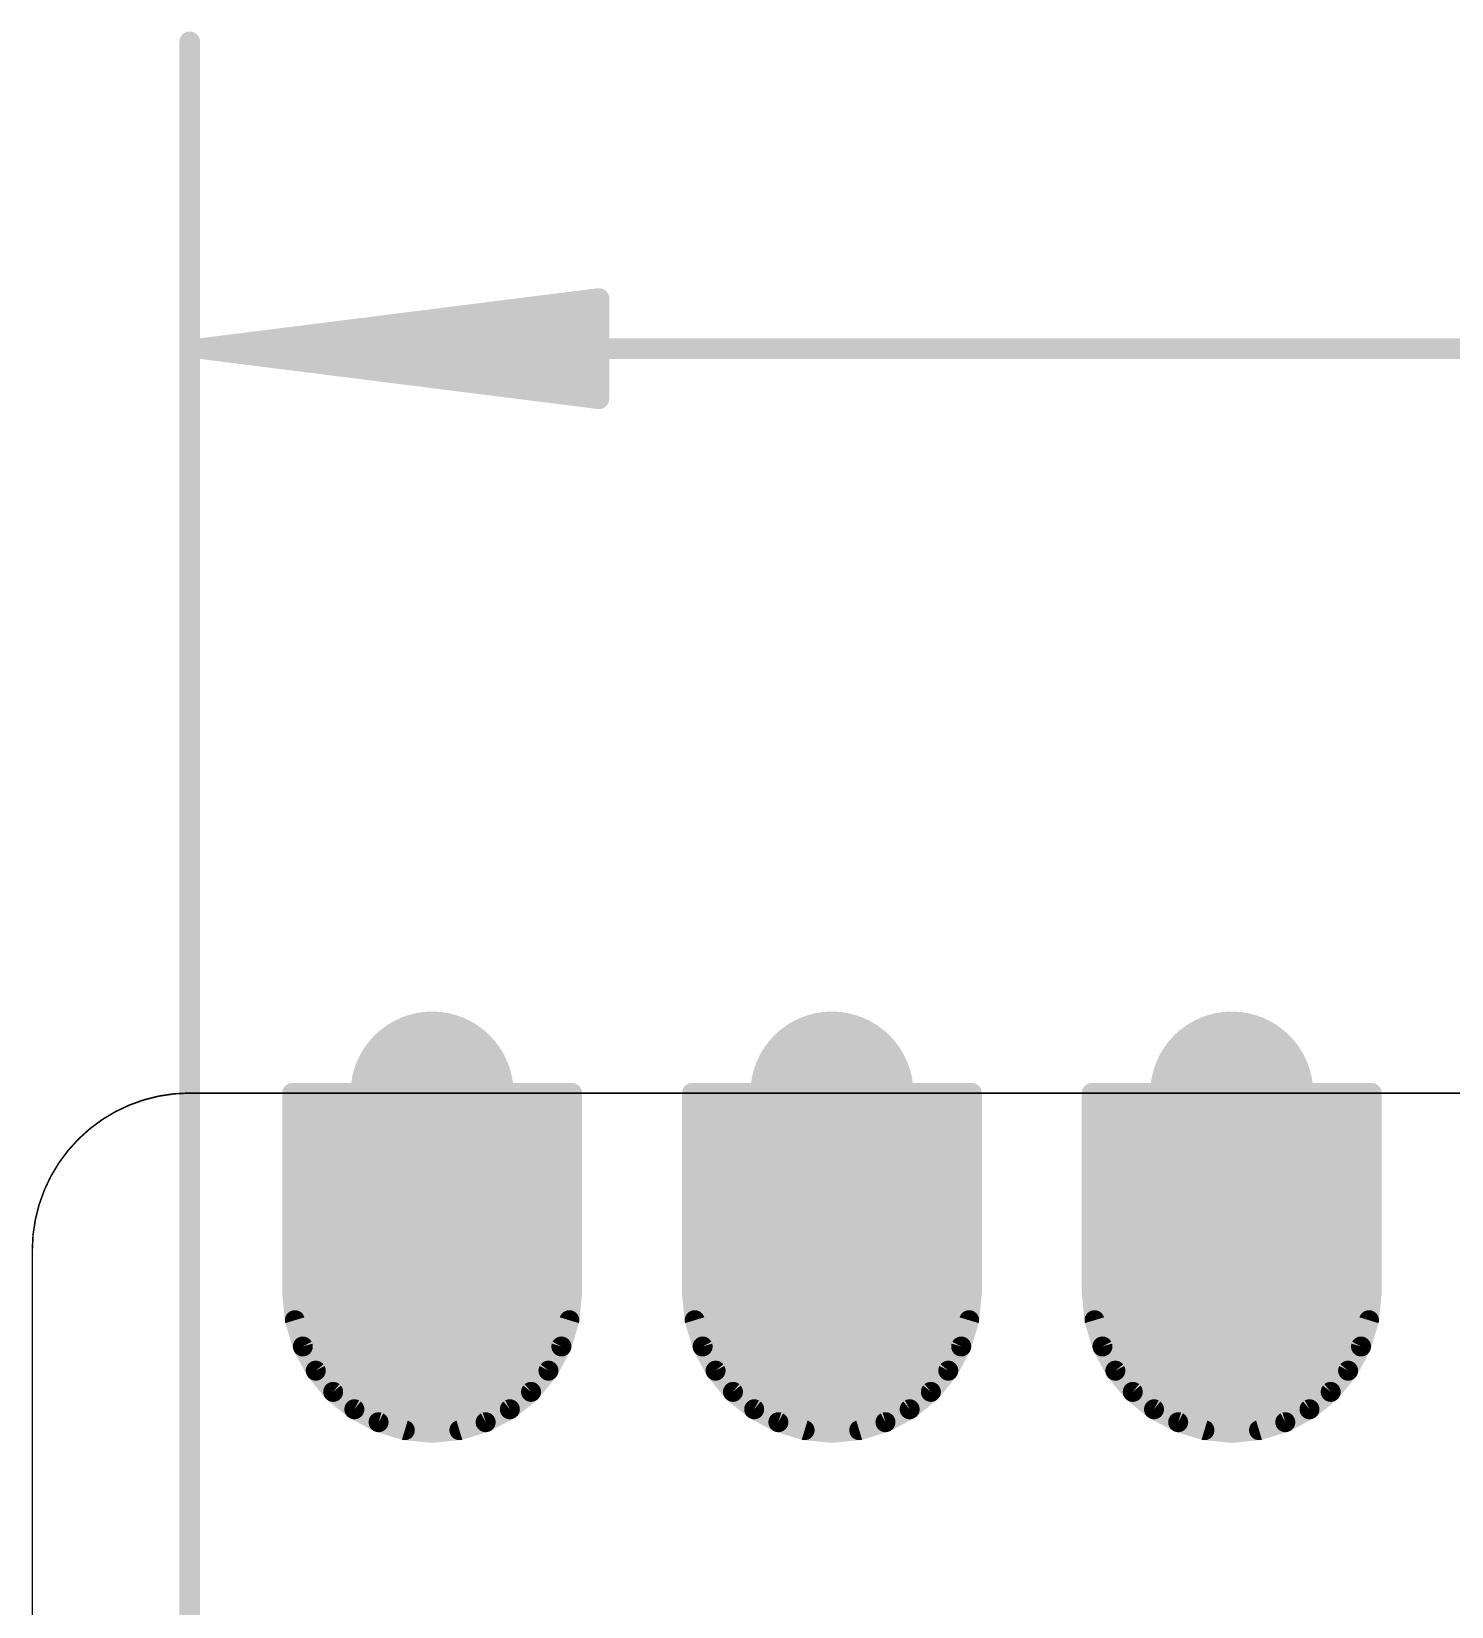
# Model space of a CAD drawing. Extents: x -6.2 to 35, y -0.5 to 29.9.
# Drawn here: x -0.01 to 9.02, y 19.6 to 29.61 of the extents above; entities that cross this region are included whole.
import ezdxf

# ---------------------------------------------------------------- set-up
doc = ezdxf.new("R2010")
doc.units = 0
for name, color, linetype in [('1', 22, 'CONTINUOUS'), ('16', 132, 'CONTINUOUS'), ('17', 110, 'CONTINUOUS'), ('20', 31, 'CONTINUOUS'), ('29', 253, 'CONTINUOUS')]:
    doc.layers.add(name, color=color, linetype=linetype)

# ---------------------------------------------------------------- blocks, each defined once
blk = doc.blocks.new('ROUNDP')
at = {"const_width": 0.5}
blk.add_lwpolyline([(0, -0.25, 1), (0, 0.25, 1), (0, -0.25)], format="xyb", dxfattribs=at)

msp = doc.modelspace()

# ---------------------------------------------------------------- linework, layer by layer
at = {"layer": '1', "const_width": 0.254}
for points in [[(1.778, 22.733), (1.778, 21.59)], [(3.302, 22.733), (1.778, 22.733)], [(3.302, 21.59), (3.302, 22.733)], [(4.318, 22.733), (4.318, 21.59)], [(5.842, 22.733), (4.318, 22.733)], [(5.842, 21.59), (5.842, 22.733)], [(6.858, 22.733), (6.858, 21.59)], [(8.382, 22.733), (6.858, 22.733)], [(8.382, 21.59), (8.382, 22.733)], [(1.778, 22.606), (3.302, 22.606)], [(4.318, 22.606), (5.842, 22.606)], [(6.858, 22.606), (8.382, 22.606)], [(1.778, 22.352), (3.302, 22.352)], [(4.318, 22.352), (5.842, 22.352)], [(6.858, 22.352), (8.382, 22.352)], [(1.778, 22.098), (3.302, 22.098)], [(4.318, 22.098), (5.842, 22.098)], [(6.858, 22.098), (8.382, 22.098)], [(1.778, 21.844), (3.302, 21.844)], [(4.318, 21.844), (5.842, 21.844)], [(6.858, 21.844), (8.382, 21.844)], [(1.778, 21.59), (1.7926, 21.4413)], [(1.778, 21.59), (3.302, 21.59)], [(3.2874, 21.4413), (3.302, 21.59)], [(4.318, 21.59), (4.3326, 21.4413)], [(4.318, 21.59), (5.842, 21.59)], [(5.8274, 21.4413), (5.842, 21.59)], [(6.858, 21.59), (6.8726, 21.4413)], [(6.858, 21.59), (8.382, 21.59)], [(8.3674, 21.4413), (8.382, 21.59)], [(1.7926, 21.4413), (1.836, 21.2984)], [(3.244, 21.2984), (3.2874, 21.4413)], [(4.3326, 21.4413), (4.376, 21.2984)], [(5.784, 21.2984), (5.8274, 21.4413)], [(6.8726, 21.4413), (6.916, 21.2984)], [(8.324, 21.2984), (8.3674, 21.4413)], [(1.8246, 21.336), (3.2554, 21.336)], [(1.836, 21.2984), (1.9064, 21.1667)], [(3.1736, 21.1667), (3.244, 21.2984)], [(4.3646, 21.336), (5.7954, 21.336)], [(4.376, 21.2984), (4.4464, 21.1667)], [(5.7136, 21.1667), (5.784, 21.2984)], [(6.9046, 21.336), (8.3354, 21.336)], [(6.916, 21.2984), (6.9864, 21.1667)], [(8.2536, 21.1667), (8.324, 21.2984)], [(1.9064, 21.1667), (2.0012, 21.0512)], [(3.0788, 21.0512), (3.1736, 21.1667)], [(4.4464, 21.1667), (4.5412, 21.0512)], [(5.6188, 21.0512), (5.7136, 21.1667)], [(6.9864, 21.1667), (7.0812, 21.0512)], [(8.1588, 21.0512), (8.2536, 21.1667)], [(1.9759, 21.082), (3.1041, 21.082)], [(2.0012, 21.0512), (2.1167, 20.9564)], [(2.9633, 20.9564), (3.0788, 21.0512)], [(4.5159, 21.082), (5.6441, 21.082)], [(4.5412, 21.0512), (4.6567, 20.9564)], [(5.5033, 20.9564), (5.6188, 21.0512)], [(7.0559, 21.082), (8.1841, 21.082)], [(7.0812, 21.0512), (7.1967, 20.9564)], [(8.0433, 20.9564), (8.1588, 21.0512)], [(2.1167, 20.9564), (2.2484, 20.886)], [(2.8316, 20.886), (2.9633, 20.9564)], [(4.6567, 20.9564), (4.7884, 20.886)], [(5.3716, 20.886), (5.5033, 20.9564)], [(7.1967, 20.9564), (7.3284, 20.886)], [(7.9116, 20.886), (8.0433, 20.9564)], [(2.2484, 20.886), (2.3913, 20.8426)], [(2.3913, 20.8426), (2.54, 20.828)], [(2.54, 20.828), (2.6887, 20.8426)], [(2.6887, 20.8426), (2.8316, 20.886)], [(4.7884, 20.886), (4.9313, 20.8426)], [(4.9313, 20.8426), (5.08, 20.828)], [(5.08, 20.828), (5.2287, 20.8426)], [(5.2287, 20.8426), (5.3716, 20.886)], [(7.3284, 20.886), (7.4713, 20.8426)], [(7.4713, 20.8426), (7.62, 20.828)], [(7.62, 20.828), (7.7687, 20.8426)], [(7.7687, 20.8426), (7.9116, 20.886)]]:
    msp.add_lwpolyline(points, dxfattribs=at)
at = {"layer": '1', "const_width": 0.127}
for points in [[(1.8415, 22.733, 1), (1.7145, 22.733)], [(1.778, 22.7965, 1), (1.778, 22.6695)], [(3.3655, 22.733, 1), (3.2385, 22.733)], [(3.302, 22.6695, 1), (3.302, 22.7965)], [(4.3815, 22.733, 1), (4.2545, 22.733)], [(4.318, 22.7965, 1), (4.318, 22.6695)], [(5.9055, 22.733, 1), (5.7785, 22.733)], [(5.842, 22.6695, 1), (5.842, 22.7965)], [(6.9215, 22.733, 1), (6.7945, 22.733)], [(6.858, 22.7965, 1), (6.858, 22.6695)], [(8.4455, 22.733, 1), (8.3185, 22.733)], [(8.382, 22.6695, 1), (8.382, 22.7965)], [(1.778, 22.6695, 1), (1.778, 22.5425)], [(3.302, 22.5425, 1), (3.302, 22.6695)], [(4.318, 22.6695, 1), (4.318, 22.5425)], [(5.842, 22.5425, 1), (5.842, 22.6695)], [(6.858, 22.6695, 1), (6.858, 22.5425)], [(8.382, 22.5425, 1), (8.382, 22.6695)], [(1.778, 22.4155, 1), (1.778, 22.2885)], [(3.302, 22.2885, 1), (3.302, 22.4155)], [(4.318, 22.4155, 1), (4.318, 22.2885)], [(5.842, 22.2885, 1), (5.842, 22.4155)], [(6.858, 22.4155, 1), (6.858, 22.2885)], [(8.382, 22.2885, 1), (8.382, 22.4155)], [(1.778, 22.1615, 1), (1.778, 22.0345)], [(3.302, 22.0345, 1), (3.302, 22.1615)], [(4.318, 22.1615, 1), (4.318, 22.0345)], [(5.842, 22.0345, 1), (5.842, 22.1615)], [(6.858, 22.1615, 1), (6.858, 22.0345)], [(8.382, 22.0345, 1), (8.382, 22.1615)], [(1.778, 21.9075, 1), (1.778, 21.7805)], [(3.302, 21.7805, 1), (3.302, 21.9075)], [(4.318, 21.9075, 1), (4.318, 21.7805)], [(5.842, 21.7805, 1), (5.842, 21.9075)], [(6.858, 21.9075, 1), (6.858, 21.7805)], [(8.382, 21.7805, 1), (8.382, 21.9075)], [(1.8412, 21.5962, 1), (1.7148, 21.5838)], [(1.778, 21.6535, 1), (1.778, 21.5265)], [(3.3652, 21.5838, 1), (3.2388, 21.5962)], [(3.302, 21.5265, 1), (3.302, 21.6535)], [(4.3812, 21.5962, 1), (4.2548, 21.5838)], [(4.318, 21.6535, 1), (4.318, 21.5265)], [(5.9052, 21.5838, 1), (5.7788, 21.5962)], [(5.842, 21.5265, 1), (5.842, 21.6535)], [(6.9212, 21.5962, 1), (6.7948, 21.5838)], [(6.858, 21.6535, 1), (6.858, 21.5265)], [(8.4452, 21.5838, 1), (8.3188, 21.5962)], [(8.382, 21.5265, 1), (8.382, 21.6535)], [(1.7145, 21.59, 1), (1.8415, 21.59)], [(3.2385, 21.59, 1), (3.3655, 21.59)], [(4.2545, 21.59, 1), (4.3815, 21.59)], [(5.7785, 21.59, 1), (5.9055, 21.59)], [(6.7945, 21.59, 1), (6.9215, 21.59)], [(8.3185, 21.59, 1), (8.4455, 21.59)], [(1.8534, 21.4598, 1), (1.7319, 21.4229)], [(3.3481, 21.4229, 1), (3.2266, 21.4598)], [(4.3934, 21.4598, 1), (4.2719, 21.4229)], [(5.8881, 21.4229, 1), (5.7666, 21.4598)], [(6.9334, 21.4598, 1), (6.8119, 21.4229)], [(8.4281, 21.4229, 1), (8.3066, 21.4598)], [(1.7294, 21.4351, 1), (1.8558, 21.4476)], [(1.8246, 21.3995, 1), (1.8246, 21.2725)], [(1.892, 21.3283, 1), (1.78, 21.2685)], [(3.3, 21.2685, 1), (3.188, 21.3283)], [(3.2242, 21.4476, 1), (3.3506, 21.4351)], [(3.2554, 21.2725, 1), (3.2554, 21.3995)], [(4.2694, 21.4351, 1), (4.3958, 21.4476)], [(4.3646, 21.3995, 1), (4.3646, 21.2725)], [(4.432, 21.3283, 1), (4.32, 21.2685)], [(5.84, 21.2685, 1), (5.728, 21.3283)], [(5.7642, 21.4476, 1), (5.8906, 21.4351)], [(5.7954, 21.2725, 1), (5.7954, 21.3995)], [(6.8094, 21.4351, 1), (6.9358, 21.4476)], [(6.9046, 21.3995, 1), (6.9046, 21.2725)], [(6.972, 21.3283, 1), (6.86, 21.2685)], [(8.38, 21.2685, 1), (8.268, 21.3283)], [(8.3042, 21.4476, 1), (8.4306, 21.4351)], [(8.3354, 21.2725, 1), (8.3354, 21.3995)], [(1.7752, 21.28, 1), (1.8968, 21.3168)], [(3.1832, 21.3168, 1), (3.3048, 21.28)], [(4.3152, 21.28, 1), (4.4368, 21.3168)], [(5.7232, 21.3168, 1), (5.8448, 21.28)], [(6.8552, 21.28, 1), (6.9768, 21.3168)], [(8.2632, 21.3168, 1), (8.3848, 21.28)], [(1.9555, 21.2069, 1), (1.8573, 21.1264)], [(1.8504, 21.1367, 1), (1.9624, 21.1966)], [(3.1176, 21.1966, 1), (3.2296, 21.1367)], [(3.2227, 21.1264, 1), (3.1245, 21.2069)], [(4.4955, 21.2069, 1), (4.3973, 21.1264)], [(4.3904, 21.1367, 1), (4.5024, 21.1966)], [(5.6576, 21.1966, 1), (5.7696, 21.1367)], [(5.7627, 21.1264, 1), (5.6645, 21.2069)], [(7.0355, 21.2069, 1), (6.9373, 21.1264)], [(6.9304, 21.1367, 1), (7.0424, 21.1966)], [(8.1976, 21.1966, 1), (8.3096, 21.1367)], [(8.3027, 21.1264, 1), (8.2045, 21.2069)], [(1.9759, 21.1455, 1), (1.9759, 21.0185)], [(2.0415, 21.1003, 1), (1.9609, 21.0021)], [(1.9521, 21.0109, 1), (2.0503, 21.0915)], [(3.0297, 21.0915, 1), (3.1279, 21.0109)], [(3.1191, 21.0021, 1), (3.0385, 21.1003)], [(3.1041, 21.0185, 1), (3.1041, 21.1455)], [(4.5159, 21.1455, 1), (4.5159, 21.0185)], [(4.5815, 21.1003, 1), (4.5009, 21.0021)], [(4.4921, 21.0109, 1), (4.5903, 21.0915)], [(5.5697, 21.0915, 1), (5.6679, 21.0109)], [(5.6591, 21.0021, 1), (5.5785, 21.1003)], [(5.6441, 21.0185, 1), (5.6441, 21.1455)], [(7.0559, 21.1455, 1), (7.0559, 21.0185)], [(7.1215, 21.1003, 1), (7.0409, 21.0021)], [(7.0321, 21.0109, 1), (7.1303, 21.0915)], [(8.1097, 21.0915, 1), (8.2079, 21.0109)], [(8.1991, 21.0021, 1), (8.1185, 21.1003)], [(8.1841, 21.0185, 1), (8.1841, 21.1455)], [(2.1466, 21.0124, 1), (2.0867, 20.9004)], [(2.0764, 20.9073, 1), (2.1569, 21.0055)], [(2.9231, 21.0055, 1), (3.0036, 20.9073)], [(2.9933, 20.9004, 1), (2.9334, 21.0124)], [(4.6866, 21.0124, 1), (4.6267, 20.9004)], [(4.6164, 20.9073, 1), (4.6969, 21.0055)], [(5.4631, 21.0055, 1), (5.5436, 20.9073)], [(5.5333, 20.9004, 1), (5.4734, 21.0124)], [(7.2266, 21.0124, 1), (7.1667, 20.9004)], [(7.1564, 20.9073, 1), (7.2369, 21.0055)], [(8.0031, 21.0055, 1), (8.0836, 20.9073)], [(8.0733, 20.9004, 1), (8.0134, 21.0124)], [(2.2668, 20.9468, 1), (2.23, 20.8252)], [(2.2185, 20.83, 1), (2.2783, 20.942)], [(2.3976, 20.9058, 1), (2.3851, 20.7794)], [(2.3729, 20.7819, 1), (2.4098, 20.9034)], [(2.5338, 20.8912, 1), (2.5462, 20.7648)], [(2.5338, 20.7648, 1), (2.5462, 20.8912)], [(2.6702, 20.9034, 1), (2.7071, 20.7819)], [(2.6949, 20.7794, 1), (2.6824, 20.9058)], [(2.8017, 20.942, 1), (2.8615, 20.83)], [(2.85, 20.8252, 1), (2.8132, 20.9468)], [(4.8068, 20.9468, 1), (4.77, 20.8252)], [(4.7585, 20.83, 1), (4.8183, 20.942)], [(4.9376, 20.9058, 1), (4.9251, 20.7794)], [(4.9129, 20.7819, 1), (4.9498, 20.9034)], [(5.0738, 20.8912, 1), (5.0862, 20.7648)], [(5.0738, 20.7648, 1), (5.0862, 20.8912)], [(5.2102, 20.9034, 1), (5.2471, 20.7819)], [(5.2349, 20.7794, 1), (5.2224, 20.9058)], [(5.3417, 20.942, 1), (5.4015, 20.83)], [(5.39, 20.8252, 1), (5.3532, 20.9468)], [(7.3468, 20.9468, 1), (7.31, 20.8252)], [(7.2985, 20.83, 1), (7.3583, 20.942)], [(7.4776, 20.9058, 1), (7.4651, 20.7794)], [(7.4529, 20.7819, 1), (7.4898, 20.9034)], [(7.6138, 20.8912, 1), (7.6262, 20.7648)], [(7.6138, 20.7648, 1), (7.6262, 20.8912)], [(7.7502, 20.9034, 1), (7.7871, 20.7819)], [(7.7749, 20.7794, 1), (7.7624, 20.9058)], [(7.8817, 20.942, 1), (7.9415, 20.83)], [(7.93, 20.8252, 1), (7.8932, 20.9468)]]:
    msp.add_lwpolyline(points, format="xyb", dxfattribs=at)
at = {"layer": '16', "const_width": 0.254}
for points in [[(1.778, 22.733), (1.778, 21.59)], [(3.302, 22.733), (1.778, 22.733)], [(3.302, 21.59), (3.302, 22.733)], [(4.318, 22.733), (4.318, 21.59)], [(5.842, 22.733), (4.318, 22.733)], [(5.842, 21.59), (5.842, 22.733)], [(6.858, 22.733), (6.858, 21.59)], [(8.382, 22.733), (6.858, 22.733)], [(8.382, 21.59), (8.382, 22.733)], [(1.778, 22.606), (3.302, 22.606)], [(4.318, 22.606), (5.842, 22.606)], [(6.858, 22.606), (8.382, 22.606)], [(1.778, 22.352), (3.302, 22.352)], [(4.318, 22.352), (5.842, 22.352)], [(6.858, 22.352), (8.382, 22.352)], [(1.778, 22.098), (3.302, 22.098)], [(4.318, 22.098), (5.842, 22.098)], [(6.858, 22.098), (8.382, 22.098)], [(1.778, 21.844), (3.302, 21.844)], [(4.318, 21.844), (5.842, 21.844)], [(6.858, 21.844), (8.382, 21.844)], [(1.778, 21.59), (1.7926, 21.4413)], [(1.778, 21.59), (3.302, 21.59)], [(3.2874, 21.4413), (3.302, 21.59)], [(4.318, 21.59), (4.3326, 21.4413)], [(4.318, 21.59), (5.842, 21.59)], [(5.8274, 21.4413), (5.842, 21.59)], [(6.858, 21.59), (6.8726, 21.4413)], [(6.858, 21.59), (8.382, 21.59)], [(8.3674, 21.4413), (8.382, 21.59)], [(1.7926, 21.4413), (1.836, 21.2984)], [(3.244, 21.2984), (3.2874, 21.4413)], [(4.3326, 21.4413), (4.376, 21.2984)], [(5.784, 21.2984), (5.8274, 21.4413)], [(6.8726, 21.4413), (6.916, 21.2984)], [(8.324, 21.2984), (8.3674, 21.4413)], [(1.8246, 21.336), (3.2554, 21.336)], [(1.836, 21.2984), (1.9064, 21.1667)], [(3.1736, 21.1667), (3.244, 21.2984)], [(4.3646, 21.336), (5.7954, 21.336)], [(4.376, 21.2984), (4.4464, 21.1667)], [(5.7136, 21.1667), (5.784, 21.2984)], [(6.9046, 21.336), (8.3354, 21.336)], [(6.916, 21.2984), (6.9864, 21.1667)], [(8.2536, 21.1667), (8.324, 21.2984)], [(1.9064, 21.1667), (2.0012, 21.0512)], [(3.0788, 21.0512), (3.1736, 21.1667)], [(4.4464, 21.1667), (4.5412, 21.0512)], [(5.6188, 21.0512), (5.7136, 21.1667)], [(6.9864, 21.1667), (7.0812, 21.0512)], [(8.1588, 21.0512), (8.2536, 21.1667)], [(1.9759, 21.082), (3.1041, 21.082)], [(2.0012, 21.0512), (2.1167, 20.9564)], [(2.9633, 20.9564), (3.0788, 21.0512)], [(4.5159, 21.082), (5.6441, 21.082)], [(4.5412, 21.0512), (4.6567, 20.9564)], [(5.5033, 20.9564), (5.6188, 21.0512)], [(7.0559, 21.082), (8.1841, 21.082)], [(7.0812, 21.0512), (7.1967, 20.9564)], [(8.0433, 20.9564), (8.1588, 21.0512)], [(2.1167, 20.9564), (2.2484, 20.886)], [(2.8316, 20.886), (2.9633, 20.9564)], [(4.6567, 20.9564), (4.7884, 20.886)], [(5.3716, 20.886), (5.5033, 20.9564)], [(7.1967, 20.9564), (7.3284, 20.886)], [(7.9116, 20.886), (8.0433, 20.9564)], [(2.2484, 20.886), (2.3913, 20.8426)], [(2.3913, 20.8426), (2.54, 20.828)], [(2.54, 20.828), (2.6887, 20.8426)], [(2.6887, 20.8426), (2.8316, 20.886)], [(4.7884, 20.886), (4.9313, 20.8426)], [(4.9313, 20.8426), (5.08, 20.828)], [(5.08, 20.828), (5.2287, 20.8426)], [(5.2287, 20.8426), (5.3716, 20.886)], [(7.3284, 20.886), (7.4713, 20.8426)], [(7.4713, 20.8426), (7.62, 20.828)], [(7.62, 20.828), (7.7687, 20.8426)], [(7.7687, 20.8426), (7.9116, 20.886)]]:
    msp.add_lwpolyline(points, dxfattribs=at)
at = {"layer": '16', "const_width": 0.127}
for points in [[(1.8415, 22.733, 1), (1.7145, 22.733)], [(1.778, 22.7965, 1), (1.778, 22.6695)], [(3.3655, 22.733, 1), (3.2385, 22.733)], [(3.302, 22.6695, 1), (3.302, 22.7965)], [(4.3815, 22.733, 1), (4.2545, 22.733)], [(4.318, 22.7965, 1), (4.318, 22.6695)], [(5.9055, 22.733, 1), (5.7785, 22.733)], [(5.842, 22.6695, 1), (5.842, 22.7965)], [(6.9215, 22.733, 1), (6.7945, 22.733)], [(6.858, 22.7965, 1), (6.858, 22.6695)], [(8.4455, 22.733, 1), (8.3185, 22.733)], [(8.382, 22.6695, 1), (8.382, 22.7965)], [(1.778, 22.6695, 1), (1.778, 22.5425)], [(3.302, 22.5425, 1), (3.302, 22.6695)], [(4.318, 22.6695, 1), (4.318, 22.5425)], [(5.842, 22.5425, 1), (5.842, 22.6695)], [(6.858, 22.6695, 1), (6.858, 22.5425)], [(8.382, 22.5425, 1), (8.382, 22.6695)], [(1.778, 22.4155, 1), (1.778, 22.2885)], [(3.302, 22.2885, 1), (3.302, 22.4155)], [(4.318, 22.4155, 1), (4.318, 22.2885)], [(5.842, 22.2885, 1), (5.842, 22.4155)], [(6.858, 22.4155, 1), (6.858, 22.2885)], [(8.382, 22.2885, 1), (8.382, 22.4155)], [(1.778, 22.1615, 1), (1.778, 22.0345)], [(3.302, 22.0345, 1), (3.302, 22.1615)], [(4.318, 22.1615, 1), (4.318, 22.0345)], [(5.842, 22.0345, 1), (5.842, 22.1615)], [(6.858, 22.1615, 1), (6.858, 22.0345)], [(8.382, 22.0345, 1), (8.382, 22.1615)], [(1.778, 21.9075, 1), (1.778, 21.7805)], [(3.302, 21.7805, 1), (3.302, 21.9075)], [(4.318, 21.9075, 1), (4.318, 21.7805)], [(5.842, 21.7805, 1), (5.842, 21.9075)], [(6.858, 21.9075, 1), (6.858, 21.7805)], [(8.382, 21.7805, 1), (8.382, 21.9075)], [(1.8412, 21.5962, 1), (1.7148, 21.5838)], [(1.778, 21.6535, 1), (1.778, 21.5265)], [(3.3652, 21.5838, 1), (3.2388, 21.5962)], [(3.302, 21.5265, 1), (3.302, 21.6535)], [(4.3812, 21.5962, 1), (4.2548, 21.5838)], [(4.318, 21.6535, 1), (4.318, 21.5265)], [(5.9052, 21.5838, 1), (5.7788, 21.5962)], [(5.842, 21.5265, 1), (5.842, 21.6535)], [(6.9212, 21.5962, 1), (6.7948, 21.5838)], [(6.858, 21.6535, 1), (6.858, 21.5265)], [(8.4452, 21.5838, 1), (8.3188, 21.5962)], [(8.382, 21.5265, 1), (8.382, 21.6535)], [(1.7145, 21.59, 1), (1.8415, 21.59)], [(3.2385, 21.59, 1), (3.3655, 21.59)], [(4.2545, 21.59, 1), (4.3815, 21.59)], [(5.7785, 21.59, 1), (5.9055, 21.59)], [(6.7945, 21.59, 1), (6.9215, 21.59)], [(8.3185, 21.59, 1), (8.4455, 21.59)], [(1.8534, 21.4598, 1), (1.7319, 21.4229)], [(3.3481, 21.4229, 1), (3.2266, 21.4598)], [(4.3934, 21.4598, 1), (4.2719, 21.4229)], [(5.8881, 21.4229, 1), (5.7666, 21.4598)], [(6.9334, 21.4598, 1), (6.8119, 21.4229)], [(8.4281, 21.4229, 1), (8.3066, 21.4598)], [(1.7294, 21.4351, 1), (1.8558, 21.4476)], [(1.8246, 21.3995, 1), (1.8246, 21.2725)], [(1.892, 21.3283, 1), (1.78, 21.2685)], [(3.3, 21.2685, 1), (3.188, 21.3283)], [(3.2242, 21.4476, 1), (3.3506, 21.4351)], [(3.2554, 21.2725, 1), (3.2554, 21.3995)], [(4.2694, 21.4351, 1), (4.3958, 21.4476)], [(4.3646, 21.3995, 1), (4.3646, 21.2725)], [(4.432, 21.3283, 1), (4.32, 21.2685)], [(5.84, 21.2685, 1), (5.728, 21.3283)], [(5.7642, 21.4476, 1), (5.8906, 21.4351)], [(5.7954, 21.2725, 1), (5.7954, 21.3995)], [(6.8094, 21.4351, 1), (6.9358, 21.4476)], [(6.9046, 21.3995, 1), (6.9046, 21.2725)], [(6.972, 21.3283, 1), (6.86, 21.2685)], [(8.38, 21.2685, 1), (8.268, 21.3283)], [(8.3042, 21.4476, 1), (8.4306, 21.4351)], [(8.3354, 21.2725, 1), (8.3354, 21.3995)], [(1.7752, 21.28, 1), (1.8968, 21.3168)], [(3.1832, 21.3168, 1), (3.3048, 21.28)], [(4.3152, 21.28, 1), (4.4368, 21.3168)], [(5.7232, 21.3168, 1), (5.8448, 21.28)], [(6.8552, 21.28, 1), (6.9768, 21.3168)], [(8.2632, 21.3168, 1), (8.3848, 21.28)], [(1.9555, 21.2069, 1), (1.8573, 21.1264)], [(1.8504, 21.1367, 1), (1.9624, 21.1966)], [(3.1176, 21.1966, 1), (3.2296, 21.1367)], [(3.2227, 21.1264, 1), (3.1245, 21.2069)], [(4.4955, 21.2069, 1), (4.3973, 21.1264)], [(4.3904, 21.1367, 1), (4.5024, 21.1966)], [(5.6576, 21.1966, 1), (5.7696, 21.1367)], [(5.7627, 21.1264, 1), (5.6645, 21.2069)], [(7.0355, 21.2069, 1), (6.9373, 21.1264)], [(6.9304, 21.1367, 1), (7.0424, 21.1966)], [(8.1976, 21.1966, 1), (8.3096, 21.1367)], [(8.3027, 21.1264, 1), (8.2045, 21.2069)], [(1.9759, 21.1455, 1), (1.9759, 21.0185)], [(2.0415, 21.1003, 1), (1.9609, 21.0021)], [(1.9521, 21.0109, 1), (2.0503, 21.0915)], [(3.0297, 21.0915, 1), (3.1279, 21.0109)], [(3.1191, 21.0021, 1), (3.0385, 21.1003)], [(3.1041, 21.0185, 1), (3.1041, 21.1455)], [(4.5159, 21.1455, 1), (4.5159, 21.0185)], [(4.5815, 21.1003, 1), (4.5009, 21.0021)], [(4.4921, 21.0109, 1), (4.5903, 21.0915)], [(5.5697, 21.0915, 1), (5.6679, 21.0109)], [(5.6591, 21.0021, 1), (5.5785, 21.1003)], [(5.6441, 21.0185, 1), (5.6441, 21.1455)], [(7.0559, 21.1455, 1), (7.0559, 21.0185)], [(7.1215, 21.1003, 1), (7.0409, 21.0021)], [(7.0321, 21.0109, 1), (7.1303, 21.0915)], [(8.1097, 21.0915, 1), (8.2079, 21.0109)], [(8.1991, 21.0021, 1), (8.1185, 21.1003)], [(8.1841, 21.0185, 1), (8.1841, 21.1455)], [(2.1466, 21.0124, 1), (2.0867, 20.9004)], [(2.0764, 20.9073, 1), (2.1569, 21.0055)], [(2.9231, 21.0055, 1), (3.0036, 20.9073)], [(2.9933, 20.9004, 1), (2.9334, 21.0124)], [(4.6866, 21.0124, 1), (4.6267, 20.9004)], [(4.6164, 20.9073, 1), (4.6969, 21.0055)], [(5.4631, 21.0055, 1), (5.5436, 20.9073)], [(5.5333, 20.9004, 1), (5.4734, 21.0124)], [(7.2266, 21.0124, 1), (7.1667, 20.9004)], [(7.1564, 20.9073, 1), (7.2369, 21.0055)], [(8.0031, 21.0055, 1), (8.0836, 20.9073)], [(8.0733, 20.9004, 1), (8.0134, 21.0124)], [(2.2668, 20.9468, 1), (2.23, 20.8252)], [(2.2185, 20.83, 1), (2.2783, 20.942)], [(2.3976, 20.9058, 1), (2.3851, 20.7794)], [(2.3729, 20.7819, 1), (2.4098, 20.9034)], [(2.5338, 20.8912, 1), (2.5462, 20.7648)], [(2.5338, 20.7648, 1), (2.5462, 20.8912)], [(2.6702, 20.9034, 1), (2.7071, 20.7819)], [(2.6949, 20.7794, 1), (2.6824, 20.9058)], [(2.8017, 20.942, 1), (2.8615, 20.83)], [(2.85, 20.8252, 1), (2.8132, 20.9468)], [(4.8068, 20.9468, 1), (4.77, 20.8252)], [(4.7585, 20.83, 1), (4.8183, 20.942)], [(4.9376, 20.9058, 1), (4.9251, 20.7794)], [(4.9129, 20.7819, 1), (4.9498, 20.9034)], [(5.0738, 20.8912, 1), (5.0862, 20.7648)], [(5.0738, 20.7648, 1), (5.0862, 20.8912)], [(5.2102, 20.9034, 1), (5.2471, 20.7819)], [(5.2349, 20.7794, 1), (5.2224, 20.9058)], [(5.3417, 20.942, 1), (5.4015, 20.83)], [(5.39, 20.8252, 1), (5.3532, 20.9468)], [(7.3468, 20.9468, 1), (7.31, 20.8252)], [(7.2985, 20.83, 1), (7.3583, 20.942)], [(7.4776, 20.9058, 1), (7.4651, 20.7794)], [(7.4529, 20.7819, 1), (7.4898, 20.9034)], [(7.6138, 20.8912, 1), (7.6262, 20.7648)], [(7.6138, 20.7648, 1), (7.6262, 20.8912)], [(7.7502, 20.9034, 1), (7.7871, 20.7819)], [(7.7749, 20.7794, 1), (7.7624, 20.9058)], [(7.8817, 20.942, 1), (7.9415, 20.83)], [(7.93, 20.8252, 1), (7.8932, 20.9468)]]:
    msp.add_lwpolyline(points, format="xyb", dxfattribs=at)
at = {"layer": '20'}
for points, const_width in [([(1, 22.86, 0.4142), (0, 21.86)], 0.01), ([(1, 22.8625, 1), (1, 22.8575)], 0.005), ([(1, 22.8575, 1), (1, 22.8625)], 0.005), ([(0.0025, 21.86, 1), (-0.0025, 21.86)], 0.005), ([(-0.0025, 21.86, 1), (0.0025, 21.86)], 0.005)]:
    msp.add_lwpolyline(points, format="xyb", dxfattribs=dict(at, const_width=const_width))
at = {"layer": '20', "const_width": 0.01}
for points in [[(1, 22.86), (34, 22.86)], [(0, 2), (0, 21.86)]]:
    msp.add_lwpolyline(points, dxfattribs=at)
at = {"layer": '29'}
for points, const_width in [([(1, 19), (1, 29.54)], 0.13), ([(1.065, 27.59), (3.6, 27.9092)], 0.13), ([(3.6, 27.9092), (3.6, 27.2708)], 0.13), ([(1.065, 27.59), (3.6, 27.85)], 0.13), ([(1.065, 27.59), (3.6, 27.72)], 0.13), ([(33.935, 27.59), (1.065, 27.59)], 0.13), ([(3.6, 27.2708), (1.065, 27.59)], 0.13), ([(3.6, 27.46), (1.065, 27.59)], 0.13), ([(3.6, 27.33), (1.065, 27.59)], 0.13), ([(1.651, 22.86), (1.651, 21.59)], 0.127), ([(3.429, 22.86), (1.651, 22.86)], 0.127), ([(3.429, 21.59), (3.429, 22.86)], 0.127), ([(4.191, 22.86), (4.191, 21.59)], 0.127), ([(5.969, 22.86), (4.191, 22.86)], 0.127), ([(5.969, 21.59), (5.969, 22.86)], 0.127), ([(6.731, 22.86), (6.731, 21.59)], 0.127), ([(8.509, 22.86), (6.731, 22.86)], 0.127), ([(8.509, 21.59), (8.509, 22.86)], 0.127), ([(1.651, 22.733), (3.429, 22.733)], 0.127), ([(4.191, 22.733), (5.969, 22.733)], 0.127), ([(6.731, 22.733), (8.509, 22.733)], 0.127), ([(1.651, 22.606), (3.429, 22.606)], 0.127), ([(4.191, 22.606), (5.969, 22.606)], 0.127), ([(6.731, 22.606), (8.509, 22.606)], 0.127), ([(1.651, 22.479), (3.429, 22.479)], 0.127), ([(4.191, 22.479), (5.969, 22.479)], 0.127), ([(6.731, 22.479), (8.509, 22.479)], 0.127), ([(1.651, 22.352), (3.429, 22.352)], 0.127), ([(4.191, 22.352), (5.969, 22.352)], 0.127), ([(6.731, 22.352), (8.509, 22.352)], 0.127), ([(1.651, 22.225), (3.429, 22.225)], 0.127), ([(4.191, 22.225), (5.969, 22.225)], 0.127), ([(6.731, 22.225), (8.509, 22.225)], 0.127), ([(1.651, 22.098), (3.429, 22.098)], 0.127), ([(4.191, 22.098), (5.969, 22.098)], 0.127), ([(6.731, 22.098), (8.509, 22.098)], 0.127), ([(1.651, 21.971), (3.429, 21.971)], 0.127), ([(4.191, 21.971), (5.969, 21.971)], 0.127), ([(6.731, 21.971), (8.509, 21.971)], 0.127), ([(1.651, 21.844), (3.429, 21.844)], 0.127), ([(4.191, 21.844), (5.969, 21.844)], 0.127), ([(6.731, 21.844), (8.509, 21.844)], 0.127), ([(1.651, 21.717), (3.429, 21.717)], 0.127), ([(4.191, 21.717), (5.969, 21.717)], 0.127), ([(6.731, 21.717), (8.509, 21.717)], 0.127), ([(1.651, 21.59), (1.6681, 21.4166)], 0.127), ([(1.651, 21.59), (3.429, 21.59)], 0.127), ([(3.4119, 21.4166), (3.429, 21.59)], 0.127), ([(4.191, 21.59), (4.2081, 21.4166)], 0.127), ([(4.191, 21.59), (5.969, 21.59)], 0.127), ([(5.9519, 21.4166), (5.969, 21.59)], 0.127), ([(6.731, 21.59), (6.7481, 21.4166)], 0.127), ([(6.731, 21.59), (8.509, 21.59)], 0.127), ([(8.4919, 21.4166), (8.509, 21.59)], 0.127), ([(1.6635, 21.463), (3.4165, 21.463)], 0.127), ([(4.2035, 21.463), (5.9565, 21.463)], 0.127), ([(6.7435, 21.463), (8.4965, 21.463)], 0.127), ([(1.6681, 21.4166), (1.7187, 21.2498)], 0.127), ([(3.3613, 21.2498), (3.4119, 21.4166)], 0.127), ([(4.2081, 21.4166), (4.2587, 21.2498)], 0.127), ([(5.9013, 21.2498), (5.9519, 21.4166)], 0.127), ([(6.7481, 21.4166), (6.7987, 21.2498)], 0.127), ([(8.4413, 21.2498), (8.4919, 21.4166)], 0.127), ([(1.6925, 21.336), (3.3875, 21.336)], 0.127), ([(4.2325, 21.336), (5.9275, 21.336)], 0.127), ([(6.7725, 21.336), (8.4675, 21.336)], 0.127), ([(1.7187, 21.2498), (1.8008, 21.0961)], 0.127), ([(1.7405, 21.209), (3.3395, 21.209)], 0.127), ([(3.2792, 21.0961), (3.3613, 21.2498)], 0.127), ([(4.2587, 21.2498), (4.3408, 21.0961)], 0.127), ([(4.2805, 21.209), (5.8795, 21.209)], 0.127), ([(5.8192, 21.0961), (5.9013, 21.2498)], 0.127), ([(6.7987, 21.2498), (6.8808, 21.0961)], 0.127), ([(6.8205, 21.209), (8.4195, 21.209)], 0.127), ([(8.3592, 21.0961), (8.4413, 21.2498)], 0.127), ([(1.8008, 21.0961), (1.9114, 20.9614)], 0.127), ([(1.8124, 21.082), (3.2676, 21.082)], 0.127), ([(3.1686, 20.9614), (3.2792, 21.0961)], 0.127), ([(4.3408, 21.0961), (4.4514, 20.9614)], 0.127), ([(4.3524, 21.082), (5.8076, 21.082)], 0.127), ([(5.7086, 20.9614), (5.8192, 21.0961)], 0.127), ([(6.8808, 21.0961), (6.9914, 20.9614)], 0.127), ([(6.8924, 21.082), (8.3476, 21.082)], 0.127), ([(8.2486, 20.9614), (8.3592, 21.0961)], 0.127), ([(1.9114, 20.9614), (2.0461, 20.8508)], 0.127), ([(1.9192, 20.955), (3.1608, 20.955)], 0.127), ([(3.0339, 20.8508), (3.1686, 20.9614)], 0.127), ([(4.4514, 20.9614), (4.5861, 20.8508)], 0.127), ([(4.4592, 20.955), (5.7008, 20.955)], 0.127), ([(5.5739, 20.8508), (5.7086, 20.9614)], 0.127), ([(6.9914, 20.9614), (7.1261, 20.8508)], 0.127), ([(6.9992, 20.955), (8.2408, 20.955)], 0.127), ([(8.1139, 20.8508), (8.2486, 20.9614)], 0.127), ([(2.0461, 20.8508), (2.1998, 20.7687)], 0.127), ([(2.0888, 20.828), (2.9912, 20.828)], 0.127), ([(2.1998, 20.7687), (2.3666, 20.7181)], 0.127), ([(2.7134, 20.7181), (2.8802, 20.7687)], 0.127), ([(2.8802, 20.7687), (3.0339, 20.8508)], 0.127), ([(4.5861, 20.8508), (4.7398, 20.7687)], 0.127), ([(4.6288, 20.828), (5.5312, 20.828)], 0.127), ([(4.7398, 20.7687), (4.9066, 20.7181)], 0.127), ([(5.2534, 20.7181), (5.4202, 20.7687)], 0.127), ([(5.4202, 20.7687), (5.5739, 20.8508)], 0.127), ([(7.1261, 20.8508), (7.2798, 20.7687)], 0.127), ([(7.1688, 20.828), (8.0712, 20.828)], 0.127), ([(7.2798, 20.7687), (7.4466, 20.7181)], 0.127), ([(7.7934, 20.7181), (7.9602, 20.7687)], 0.127), ([(7.9602, 20.7687), (8.1139, 20.8508)], 0.127), ([(2.3666, 20.7181), (2.54, 20.701)], 0.127), ([(2.54, 20.701), (2.7134, 20.7181)], 0.127), ([(4.9066, 20.7181), (5.08, 20.701)], 0.127), ([(5.08, 20.701), (5.2534, 20.7181)], 0.127), ([(7.4466, 20.7181), (7.62, 20.701)], 0.127), ([(7.62, 20.701), (7.7934, 20.7181)], 0.127)]:
    msp.add_lwpolyline(points, dxfattribs=dict(at, const_width=const_width))
for points, const_width in [([(1.0325, 29.54, 1), (0.9675, 29.54)], 0.065), ([(3.6325, 27.9092, 1), (3.5675, 27.9092)], 0.065), ([(3.6041, 27.877, 1), (3.5959, 27.9415)], 0.065), ([(3.6033, 27.8177, 1), (3.5967, 27.8823)], 0.065), ([(3.6017, 27.6875, 1), (3.5983, 27.7525)], 0.065), ([(1.065, 27.6225, 1), (1.065, 27.5575)], 0.065), ([(1.0691, 27.6222, 1), (1.0609, 27.5578)], 0.065), ([(1.0633, 27.6225, 1), (1.0667, 27.5575)], 0.065), ([(1.0667, 27.6225, 1), (1.0633, 27.5575)], 0.065), ([(1.0683, 27.6223, 1), (1.0617, 27.5577)], 0.065), ([(1.0617, 27.6223, 1), (1.0683, 27.5577)], 0.065), ([(1.0609, 27.6222, 1), (1.0691, 27.5578)], 0.065), ([(3.5983, 27.4275, 1), (3.6017, 27.4925)], 0.065), ([(3.5959, 27.2385, 1), (3.6041, 27.303)], 0.065), ([(3.5967, 27.2977, 1), (3.6033, 27.3623)], 0.065), ([(3.5675, 27.2708, 1), (3.6325, 27.2708)], 0.065), ([(1.651, 22.8917, 1), (1.651, 22.8283)], 0.0635), ([(1.6827, 22.86, 1), (1.6193, 22.86)], 0.0635), ([(3.4608, 22.86, 1), (3.3973, 22.86)], 0.0635), ([(3.429, 22.8283, 1), (3.429, 22.8917)], 0.0635), ([(4.191, 22.8917, 1), (4.191, 22.8283)], 0.0635), ([(4.2227, 22.86, 1), (4.1593, 22.86)], 0.0635), ([(6.0008, 22.86, 1), (5.9373, 22.86)], 0.0635), ([(5.969, 22.8283, 1), (5.969, 22.8917)], 0.0635), ([(6.7628, 22.86, 1), (6.6993, 22.86)], 0.0635), ([(6.731, 22.8917, 1), (6.731, 22.8283)], 0.0635), ([(8.5408, 22.86, 1), (8.4772, 22.86)], 0.0635), ([(8.509, 22.8283, 1), (8.509, 22.8917)], 0.0635), ([(1.651, 22.7647, 1), (1.651, 22.7013)], 0.0635), ([(3.429, 22.7013, 1), (3.429, 22.7647)], 0.0635), ([(4.191, 22.7647, 1), (4.191, 22.7013)], 0.0635), ([(5.969, 22.7013, 1), (5.969, 22.7647)], 0.0635), ([(6.731, 22.7647, 1), (6.731, 22.7013)], 0.0635), ([(8.509, 22.7013, 1), (8.509, 22.7647)], 0.0635), ([(1.651, 22.6378, 1), (1.651, 22.5743)], 0.0635), ([(3.429, 22.5743, 1), (3.429, 22.6378)], 0.0635), ([(4.191, 22.6378, 1), (4.191, 22.5743)], 0.0635), ([(5.969, 22.5743, 1), (5.969, 22.6378)], 0.0635), ([(6.731, 22.6378, 1), (6.731, 22.5743)], 0.0635), ([(8.509, 22.5743, 1), (8.509, 22.6378)], 0.0635), ([(1.651, 22.5108, 1), (1.651, 22.4473)], 0.0635), ([(3.429, 22.4473, 1), (3.429, 22.5108)], 0.0635), ([(4.191, 22.5108, 1), (4.191, 22.4473)], 0.0635), ([(5.969, 22.4473, 1), (5.969, 22.5108)], 0.0635), ([(6.731, 22.5108, 1), (6.731, 22.4473)], 0.0635), ([(8.509, 22.4473, 1), (8.509, 22.5108)], 0.0635), ([(1.651, 22.3837, 1), (1.651, 22.3203)], 0.0635), ([(3.429, 22.3203, 1), (3.429, 22.3837)], 0.0635), ([(4.191, 22.3837, 1), (4.191, 22.3203)], 0.0635), ([(5.969, 22.3203, 1), (5.969, 22.3837)], 0.0635), ([(6.731, 22.3837, 1), (6.731, 22.3203)], 0.0635), ([(8.509, 22.3203, 1), (8.509, 22.3837)], 0.0635), ([(1.651, 22.2568, 1), (1.651, 22.1933)], 0.0635), ([(3.429, 22.1933, 1), (3.429, 22.2568)], 0.0635), ([(4.191, 22.2568, 1), (4.191, 22.1933)], 0.0635), ([(5.969, 22.1933, 1), (5.969, 22.2568)], 0.0635), ([(6.731, 22.2568, 1), (6.731, 22.1933)], 0.0635), ([(8.509, 22.1933, 1), (8.509, 22.2568)], 0.0635), ([(1.651, 22.1298, 1), (1.651, 22.0663)], 0.0635), ([(3.429, 22.0663, 1), (3.429, 22.1298)], 0.0635), ([(4.191, 22.1298, 1), (4.191, 22.0663)], 0.0635), ([(5.969, 22.0663, 1), (5.969, 22.1298)], 0.0635), ([(6.731, 22.1298, 1), (6.731, 22.0663)], 0.0635), ([(8.509, 22.0663, 1), (8.509, 22.1298)], 0.0635), ([(1.651, 22.0027, 1), (1.651, 21.9393)], 0.0635), ([(3.429, 21.9393, 1), (3.429, 22.0027)], 0.0635), ([(4.191, 22.0027, 1), (4.191, 21.9393)], 0.0635), ([(5.969, 21.9393, 1), (5.969, 22.0027)], 0.0635), ([(6.731, 22.0027, 1), (6.731, 21.9393)], 0.0635), ([(8.509, 21.9393, 1), (8.509, 22.0027)], 0.0635), ([(1.651, 21.8758, 1), (1.651, 21.8123)], 0.0635), ([(3.429, 21.8123, 1), (3.429, 21.8758)], 0.0635), ([(4.191, 21.8758, 1), (4.191, 21.8123)], 0.0635), ([(5.969, 21.8123, 1), (5.969, 21.8758)], 0.0635), ([(6.731, 21.8758, 1), (6.731, 21.8123)], 0.0635), ([(8.509, 21.8123, 1), (8.509, 21.8758)], 0.0635), ([(1.651, 21.7488, 1), (1.651, 21.6853)], 0.0635), ([(3.429, 21.6853, 1), (3.429, 21.7488)], 0.0635), ([(4.191, 21.7488, 1), (4.191, 21.6853)], 0.0635), ([(5.969, 21.6853, 1), (5.969, 21.7488)], 0.0635), ([(6.731, 21.7488, 1), (6.731, 21.6853)], 0.0635), ([(8.509, 21.6853, 1), (8.509, 21.7488)], 0.0635), ([(1.6826, 21.5931, 1), (1.6194, 21.5869)], 0.0635), ([(1.651, 21.6217, 1), (1.651, 21.5583)], 0.0635), ([(1.6193, 21.59, 1), (1.6827, 21.59)], 0.0635), ([(3.3973, 21.59, 1), (3.4608, 21.59)], 0.0635), ([(3.4606, 21.5869, 1), (3.3974, 21.5931)], 0.0635), ([(3.429, 21.5583, 1), (3.429, 21.6217)], 0.0635), ([(4.2226, 21.5931, 1), (4.1594, 21.5869)], 0.0635), ([(4.191, 21.6217, 1), (4.191, 21.5583)], 0.0635), ([(4.1593, 21.59, 1), (4.2227, 21.59)], 0.0635), ([(5.9373, 21.59, 1), (6.0008, 21.59)], 0.0635), ([(6.0006, 21.5869, 1), (5.9374, 21.5931)], 0.0635), ([(5.969, 21.5583, 1), (5.969, 21.6217)], 0.0635), ([(6.7626, 21.5931, 1), (6.6994, 21.5869)], 0.0635), ([(6.731, 21.6217, 1), (6.731, 21.5583)], 0.0635), ([(6.6993, 21.59, 1), (6.7628, 21.59)], 0.0635), ([(8.4772, 21.59, 1), (8.5408, 21.59)], 0.0635), ([(8.5406, 21.5869, 1), (8.4774, 21.5931)], 0.0635), ([(8.509, 21.5583, 1), (8.509, 21.6217)], 0.0635), ([(1.6635, 21.4947, 1), (1.6635, 21.4313)], 0.0635), ([(3.4165, 21.4313, 1), (3.4165, 21.4947)], 0.0635), ([(4.2035, 21.4947, 1), (4.2035, 21.4313)], 0.0635), ([(5.9565, 21.4313, 1), (5.9565, 21.4947)], 0.0635), ([(6.7435, 21.4947, 1), (6.7435, 21.4313)], 0.0635), ([(8.4965, 21.4313, 1), (8.4965, 21.4947)], 0.0635), ([(1.6985, 21.4258, 1), (1.6377, 21.4073)], 0.0635), ([(1.6365, 21.4135, 1), (1.6997, 21.4197)], 0.0635), ([(3.3803, 21.4197, 1), (3.4435, 21.4135)], 0.0635), ([(3.4423, 21.4073, 1), (3.3815, 21.4258)], 0.0635), ([(4.2385, 21.4258, 1), (4.1777, 21.4073)], 0.0635), ([(4.1765, 21.4135, 1), (4.2397, 21.4197)], 0.0635), ([(5.9203, 21.4197, 1), (5.9835, 21.4135)], 0.0635), ([(5.9823, 21.4073, 1), (5.9215, 21.4258)], 0.0635), ([(6.7785, 21.4258, 1), (6.7177, 21.4073)], 0.0635), ([(6.7165, 21.4135, 1), (6.7797, 21.4197)], 0.0635), ([(8.4603, 21.4197, 1), (8.5235, 21.4135)], 0.0635), ([(8.5223, 21.4073, 1), (8.4615, 21.4258)], 0.0635), ([(1.6925, 21.3678, 1), (1.6925, 21.3043)], 0.0635), ([(3.3875, 21.3043, 1), (3.3875, 21.3678)], 0.0635), ([(4.2325, 21.3678, 1), (4.2325, 21.3043)], 0.0635), ([(5.9275, 21.3043, 1), (5.9275, 21.3678)], 0.0635), ([(6.7725, 21.3678, 1), (6.7725, 21.3043)], 0.0635), ([(8.4675, 21.3043, 1), (8.4675, 21.3678)], 0.0635), ([(1.7467, 21.2648, 1), (1.6907, 21.2348)], 0.0635), ([(1.6883, 21.2406, 1), (1.7491, 21.259)], 0.0635), ([(1.7405, 21.2407, 1), (1.7405, 21.1773)], 0.0635), ([(3.3309, 21.259, 1), (3.3917, 21.2406)], 0.0635), ([(3.3893, 21.2348, 1), (3.3333, 21.2648)], 0.0635), ([(3.3395, 21.1773, 1), (3.3395, 21.2407)], 0.0635), ([(4.2867, 21.2648, 1), (4.2307, 21.2348)], 0.0635), ([(4.2283, 21.2406, 1), (4.2891, 21.259)], 0.0635), ([(4.2805, 21.2407, 1), (4.2805, 21.1773)], 0.0635), ([(5.8709, 21.259, 1), (5.9317, 21.2406)], 0.0635), ([(5.9293, 21.2348, 1), (5.8733, 21.2648)], 0.0635), ([(5.8795, 21.1773, 1), (5.8795, 21.2407)], 0.0635), ([(6.8267, 21.2648, 1), (6.7707, 21.2348)], 0.0635), ([(6.7683, 21.2406, 1), (6.8291, 21.259)], 0.0635), ([(6.8205, 21.2407, 1), (6.8205, 21.1773)], 0.0635), ([(8.4109, 21.259, 1), (8.4717, 21.2406)], 0.0635), ([(8.4693, 21.2348, 1), (8.4133, 21.2648)], 0.0635), ([(8.4195, 21.1773, 1), (8.4195, 21.2407)], 0.0635), ([(1.8254, 21.1162, 1), (1.7763, 21.076)], 0.0635), ([(1.7728, 21.0811, 1), (1.8288, 21.1111)], 0.0635), ([(1.8124, 21.1137, 1), (1.8124, 21.0503)], 0.0635), ([(3.2512, 21.1111, 1), (3.3072, 21.0811)], 0.0635), ([(3.3037, 21.076, 1), (3.2546, 21.1162)], 0.0635), ([(3.2676, 21.0503, 1), (3.2676, 21.1137)], 0.0635), ([(4.3654, 21.1162, 1), (4.3163, 21.076)], 0.0635), ([(4.3128, 21.0811, 1), (4.3688, 21.1111)], 0.0635), ([(4.3524, 21.1137, 1), (4.3524, 21.0503)], 0.0635), ([(5.7912, 21.1111, 1), (5.8472, 21.0811)], 0.0635), ([(5.8437, 21.076, 1), (5.7946, 21.1162)], 0.0635), ([(5.8076, 21.0503, 1), (5.8076, 21.1137)], 0.0635), ([(6.9054, 21.1162, 1), (6.8563, 21.076)], 0.0635), ([(6.8528, 21.0811, 1), (6.9088, 21.1111)], 0.0635), ([(6.8924, 21.1137, 1), (6.8924, 21.0503)], 0.0635), ([(8.3312, 21.1111, 1), (8.3872, 21.0811)], 0.0635), ([(8.3837, 21.076, 1), (8.3346, 21.1162)], 0.0635), ([(8.3476, 21.0503, 1), (8.3476, 21.1137)], 0.0635), ([(1.9315, 20.9859, 1), (1.8912, 20.9368)], 0.0635), ([(1.9192, 20.9868, 1), (1.9192, 20.9233)], 0.0635), ([(3.1888, 20.9368, 1), (3.1485, 20.9859)], 0.0635), ([(3.1608, 20.9233, 1), (3.1608, 20.9868)], 0.0635), ([(4.4715, 20.9859, 1), (4.4312, 20.9368)], 0.0635), ([(4.4592, 20.9868, 1), (4.4592, 20.9233)], 0.0635), ([(5.7288, 20.9368, 1), (5.6885, 20.9859)], 0.0635), ([(5.7008, 20.9233, 1), (5.7008, 20.9868)], 0.0635), ([(7.0115, 20.9859, 1), (6.9712, 20.9368)], 0.0635), ([(6.9992, 20.9868, 1), (6.9992, 20.9233)], 0.0635), ([(8.2688, 20.9368, 1), (8.2285, 20.9859)], 0.0635), ([(8.2408, 20.9233, 1), (8.2408, 20.9868)], 0.0635), ([(1.8868, 20.9412, 1), (1.9359, 20.9815)], 0.0635), ([(3.1441, 20.9815, 1), (3.1932, 20.9412)], 0.0635), ([(4.4268, 20.9412, 1), (4.4759, 20.9815)], 0.0635), ([(5.6841, 20.9815, 1), (5.7332, 20.9412)], 0.0635), ([(6.9668, 20.9412, 1), (7.0159, 20.9815)], 0.0635), ([(8.2241, 20.9815, 1), (8.2732, 20.9412)], 0.0635), ([(2.0611, 20.8788, 1), (2.0311, 20.8228)], 0.0635), ([(2.026, 20.8263, 1), (2.0662, 20.8754)], 0.0635), ([(2.0888, 20.8597, 1), (2.0888, 20.7963)], 0.0635), ([(2.209, 20.7991, 1), (2.1906, 20.7383)], 0.0635), ([(2.1848, 20.7407, 1), (2.2148, 20.7967)], 0.0635), ([(2.8652, 20.7967, 1), (2.8952, 20.7407)], 0.0635), ([(2.8894, 20.7383, 1), (2.871, 20.7991)], 0.0635), ([(2.9912, 20.7963, 1), (2.9912, 20.8597)], 0.0635), ([(3.0138, 20.8754, 1), (3.054, 20.8263)], 0.0635), ([(3.0489, 20.8228, 1), (3.0189, 20.8788)], 0.0635), ([(4.6011, 20.8788, 1), (4.5711, 20.8228)], 0.0635), ([(4.566, 20.8263, 1), (4.6062, 20.8754)], 0.0635), ([(4.6288, 20.8597, 1), (4.6288, 20.7963)], 0.0635), ([(4.749, 20.7991, 1), (4.7306, 20.7383)], 0.0635), ([(4.7248, 20.7407, 1), (4.7548, 20.7967)], 0.0635), ([(5.4052, 20.7967, 1), (5.4352, 20.7407)], 0.0635), ([(5.4294, 20.7383, 1), (5.411, 20.7991)], 0.0635), ([(5.5312, 20.7963, 1), (5.5312, 20.8597)], 0.0635), ([(5.5538, 20.8754, 1), (5.594, 20.8263)], 0.0635), ([(5.5889, 20.8228, 1), (5.5589, 20.8788)], 0.0635), ([(7.1411, 20.8788, 1), (7.1111, 20.8228)], 0.0635), ([(7.106, 20.8263, 1), (7.1462, 20.8754)], 0.0635), ([(7.1688, 20.8597, 1), (7.1688, 20.7963)], 0.0635), ([(7.289, 20.7991, 1), (7.2706, 20.7383)], 0.0635), ([(7.2648, 20.7407, 1), (7.2948, 20.7967)], 0.0635), ([(7.9452, 20.7967, 1), (7.9752, 20.7407)], 0.0635), ([(7.9694, 20.7383, 1), (7.951, 20.7991)], 0.0635), ([(8.0712, 20.7963, 1), (8.0712, 20.8597)], 0.0635), ([(8.0938, 20.8754, 1), (8.134, 20.8263)], 0.0635), ([(8.1289, 20.8228, 1), (8.0989, 20.8788)], 0.0635), ([(2.3697, 20.7497, 1), (2.3635, 20.6865)], 0.0635), ([(2.3573, 20.6877, 1), (2.3758, 20.7485)], 0.0635), ([(2.5369, 20.7326, 1), (2.5431, 20.6694)], 0.0635), ([(2.5369, 20.6694, 1), (2.5431, 20.7326)], 0.0635), ([(2.7042, 20.7485, 1), (2.7227, 20.6877)], 0.0635), ([(2.7165, 20.6865, 1), (2.7103, 20.7497)], 0.0635), ([(4.9097, 20.7497, 1), (4.9035, 20.6865)], 0.0635), ([(4.8973, 20.6877, 1), (4.9158, 20.7485)], 0.0635), ([(5.0769, 20.7326, 1), (5.0831, 20.6694)], 0.0635), ([(5.0769, 20.6694, 1), (5.0831, 20.7326)], 0.0635), ([(5.2442, 20.7485, 1), (5.2627, 20.6877)], 0.0635), ([(5.2565, 20.6865, 1), (5.2503, 20.7497)], 0.0635), ([(7.4497, 20.7497, 1), (7.4435, 20.6865)], 0.0635), ([(7.4373, 20.6877, 1), (7.4558, 20.7485)], 0.0635), ([(7.6169, 20.7326, 1), (7.6231, 20.6694)], 0.0635), ([(7.6169, 20.6694, 1), (7.6231, 20.7326)], 0.0635), ([(7.7842, 20.7485, 1), (7.8027, 20.6877)], 0.0635), ([(7.7965, 20.6865, 1), (7.7903, 20.7497)], 0.0635)]:
    msp.add_lwpolyline(points, format="xyb", dxfattribs=dict(at, const_width=const_width))

# ---------------------------------------------------------------- block references
at = {"layer": '17', "rotation": 90}
for p, xscale, yscale in [((2.54, 22.86), 1.016, 1.016), ((2.54, 22.86), 1.016, 1.016), ((2.54, 22.86), 0.9525, 0.9525), ((5.08, 22.86), 1.016, 1.016), ((5.08, 22.86), 1.016, 1.016), ((5.08, 22.86), 0.9525, 0.9525), ((7.62, 22.86), 1.016, 1.016), ((7.62, 22.86), 1.016, 1.016), ((7.62, 22.86), 0.9525, 0.9525), ((2.54, 21.59), 1.778, 1.778), ((2.54, 21.59), 1.778, 1.778), ((5.08, 21.59), 1.778, 1.778), ((5.08, 21.59), 1.778, 1.778), ((7.62, 21.59), 1.778, 1.778), ((7.62, 21.59), 1.778, 1.778), ((2.54, 21.59), 1.524, 1.524), ((5.08, 21.59), 1.524, 1.524), ((7.62, 21.59), 1.524, 1.524)]:
    msp.add_blockref('ROUNDP', p, dxfattribs=dict(at, xscale=xscale, yscale=yscale))
at = {"layer": '29', "rotation": 90}
for p, xscale, yscale in [((2.54, 22.86), 1.036, 1.036), ((5.08, 22.86), 1.036, 1.036), ((7.62, 22.86), 1.036, 1.036), ((2.54, 21.59), 1.798, 1.798), ((5.08, 21.59), 1.798, 1.798), ((7.62, 21.59), 1.798, 1.798)]:
    msp.add_blockref('ROUNDP', p, dxfattribs=dict(at, xscale=xscale, yscale=yscale))

doc.saveas('drawing.dxf')
